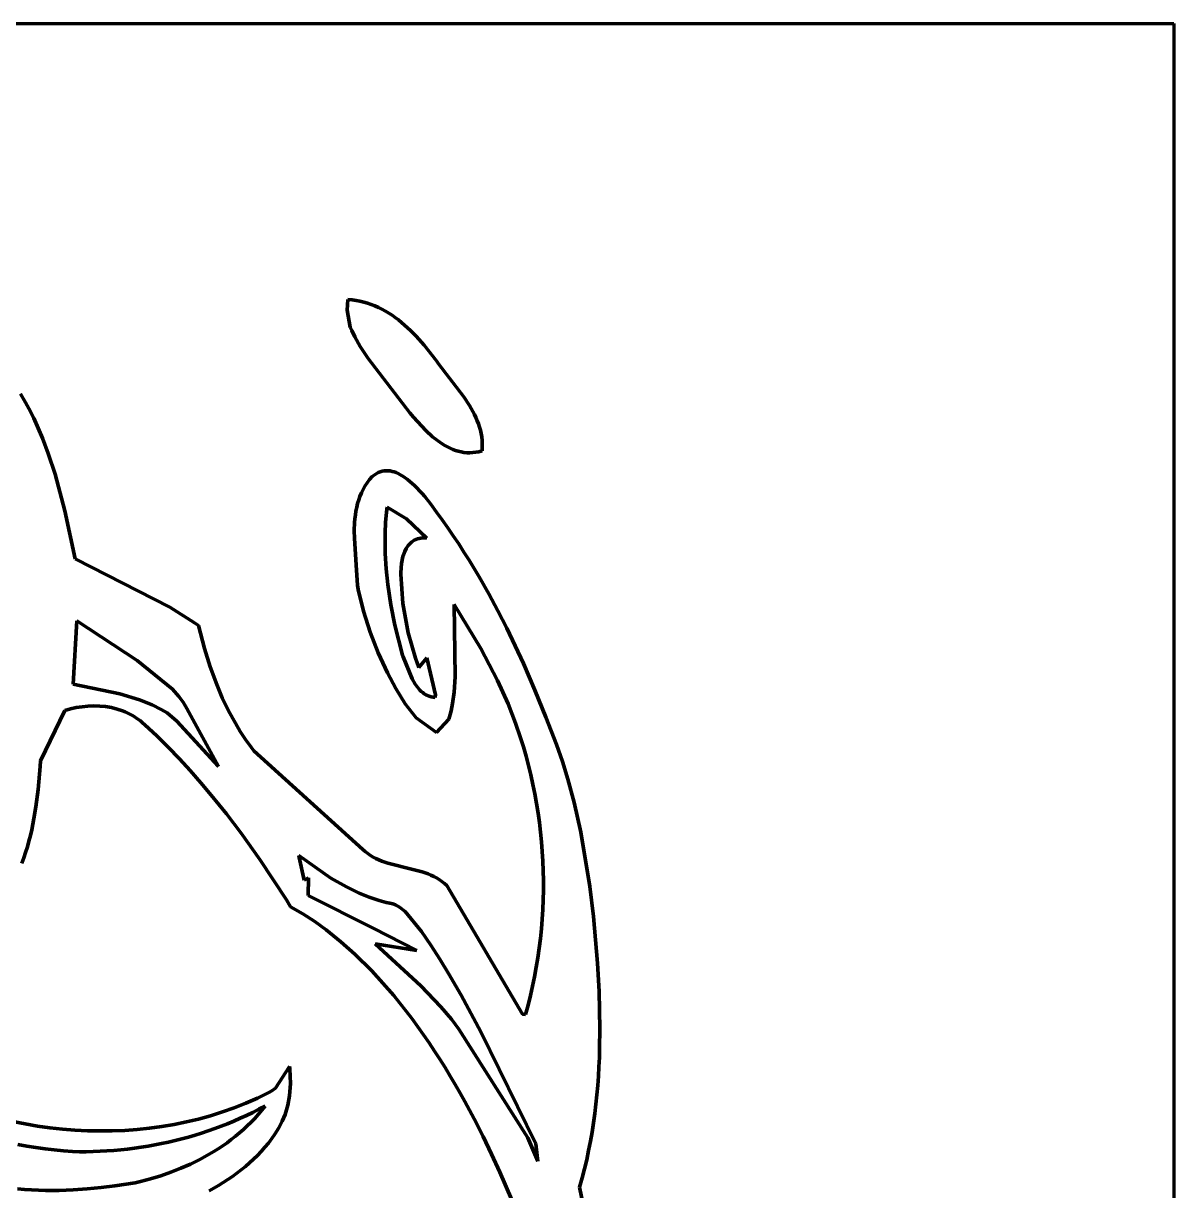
# Model space of a CAD drawing. Header units: millimetres. Extents: x 0 to 12, y 0 to 9.
# Drawn here: x 8.952 to 12.028, y 5.907 to 9.028 of the extents above; entities that cross this region are included whole.
import ezdxf

# ---------------------------------------------------------------- set-up
doc = ezdxf.new("R2010")
doc.units = ezdxf.units.MM
doc.layers.add('color#030303ff', color=7, linetype='CONTINUOUS', lineweight=100)
doc.layers.add('color#ffffffff', color=7, linetype='CONTINUOUS', lineweight=100)

msp = doc.modelspace()

# ---------------------------------------------------------------- linework, layer by layer
at = {"layer": 'color#030303ff'}
for p, q in [((9.8174, 8.2608), (9.8197, 8.2892)), ((9.8197, 8.2892), (9.8306, 8.2884)), ((9.8306, 8.2884), (9.8413, 8.2871)), ((9.8413, 8.2871), (9.8518, 8.2852)), ((9.8518, 8.2852), (9.8621, 8.2828)), ((9.8621, 8.2828), (9.8722, 8.2799)), ((9.8722, 8.2799), (9.8821, 8.2765)), ((9.8821, 8.2765), (9.8918, 8.2727)), ((9.8918, 8.2727), (9.9013, 8.2684)), ((9.8257, 8.2155), (9.8174, 8.2608)), ((9.9013, 8.2684), (9.9106, 8.2637)), ((9.9106, 8.2637), (9.9198, 8.2586)), ((9.9198, 8.2586), (9.9287, 8.2532)), ((9.9287, 8.2532), (9.9375, 8.2474)), ((9.9375, 8.2474), (9.9461, 8.2412)), ((9.9461, 8.2412), (9.9546, 8.2348)), ((9.8297, 8.2066), (9.8257, 8.2155)), ((9.9546, 8.2348), (9.971, 8.2211)), ((9.971, 8.2211), (9.9867, 8.2066)), ((9.8383, 8.1893), (9.8297, 8.2066)), ((9.8526, 8.1642), (9.8383, 8.1893)), ((9.9867, 8.2066), (10.0018, 8.1912)), ((10.0018, 8.1912), (10.0232, 8.1671)), ((9.8737, 8.1322), (9.8526, 8.1642)), ((10.0232, 8.1671), (10.0561, 8.1258)), ((9.9849, 7.9868), (9.8737, 8.1322)), ((10.0561, 8.1258), (10.0622, 8.1175)), ((10.0622, 8.1175), (10.1297, 8.0296)), ((8.9436, 8.0377), (8.9577, 8.0142)), ((10.1297, 8.0296), (10.1449, 8.0063)), ((8.9577, 8.0142), (8.9663, 7.9979)), ((8.9663, 7.9979), (8.9794, 7.9719)), ((10.1449, 8.0063), (10.1539, 7.9903)), ((10.1539, 7.9903), (10.158, 7.9822)), ((8.9794, 7.9719), (8.9916, 7.9455)), ((9.9949, 7.975), (9.9849, 7.9868)), ((10.0278, 7.9393), (9.9949, 7.975)), ((10.158, 7.9822), (10.1618, 7.974)), ((10.1618, 7.974), (10.1653, 7.9656)), ((10.1653, 7.9656), (10.1685, 7.9572)), ((8.9916, 7.9455), (9.0029, 7.9187)), ((10.046, 7.9226), (10.0278, 7.9393)), ((10.1685, 7.9572), (10.1713, 7.9486)), ((10.1713, 7.9486), (10.1737, 7.9399)), ((10.1737, 7.9399), (10.1756, 7.9311)), ((10.1756, 7.9311), (10.1772, 7.9221)), ((9.0029, 7.9187), (9.0183, 7.878)), ((10.0588, 7.9125), (10.046, 7.9226)), ((10.072, 7.9033), (10.0588, 7.9125)), ((10.0788, 7.8991), (10.072, 7.9033)), ((10.0858, 7.8953), (10.0788, 7.8991)), ((10.0928, 7.8919), (10.0858, 7.8953)), ((10.1772, 7.9221), (10.1782, 7.913)), ((10.1782, 7.913), (10.1788, 7.9038)), ((10.1788, 7.9038), (10.1788, 7.8944)), ((9.0183, 7.878), (9.0364, 7.8228)), ((10.1, 7.8888), (10.0928, 7.8919)), ((10.1073, 7.8861), (10.1, 7.8888)), ((10.1147, 7.8839), (10.1073, 7.8861)), ((10.1222, 7.8821), (10.1147, 7.8839)), ((10.1299, 7.8808), (10.1222, 7.8821)), ((10.1377, 7.88), (10.1299, 7.8808)), ((10.1456, 7.8798), (10.1377, 7.88)), ((10.1536, 7.8801), (10.1456, 7.8798)), ((10.1617, 7.8811), (10.1536, 7.8801)), ((10.1699, 7.8826), (10.1617, 7.8811)), ((10.1783, 7.8848), (10.1699, 7.8826)), ((10.1788, 7.8944), (10.1783, 7.8848)), ((9.0364, 7.8228), (9.0627, 7.7244)), ((9.8709, 7.7995), (9.8771, 7.8079)), ((9.8771, 7.8079), (9.8841, 7.8161)), ((9.8841, 7.8161), (9.8894, 7.8203)), ((9.8894, 7.8203), (9.8947, 7.8238)), ((9.8947, 7.8238), (9.9001, 7.8267)), ((9.9001, 7.8267), (9.9055, 7.8289)), ((9.9055, 7.8289), (9.9108, 7.8305)), ((9.9108, 7.8305), (9.9162, 7.8315)), ((9.9162, 7.8315), (9.9216, 7.8319)), ((9.9216, 7.8319), (9.927, 7.8318)), ((9.927, 7.8318), (9.9324, 7.8312)), ((9.9324, 7.8312), (9.9377, 7.8301)), ((9.9377, 7.8301), (9.943, 7.8286)), ((9.943, 7.8286), (9.9483, 7.8267)), ((9.9483, 7.8267), (9.9535, 7.8245)), ((9.9535, 7.8245), (9.9587, 7.8219)), ((9.9587, 7.8219), (9.9689, 7.8157)), ((9.9689, 7.8157), (9.9787, 7.8086)), ((9.9787, 7.8086), (9.9973, 7.7924)), ((9.8518, 7.7633), (9.8557, 7.7727)), ((9.8557, 7.7727), (9.8602, 7.7818)), ((9.8602, 7.7818), (9.8652, 7.7908)), ((9.8652, 7.7908), (9.8709, 7.7995)), ((9.9973, 7.7924), (10.0178, 7.7709)), ((10.0178, 7.7709), (10.025, 7.7628)), ((9.8431, 7.7341), (9.8455, 7.744)), ((9.8455, 7.744), (9.8484, 7.7538)), ((9.8484, 7.7538), (9.8518, 7.7633)), ((10.025, 7.7628), (10.0409, 7.7422)), ((10.0409, 7.7422), (10.0565, 7.7214)), ((9.0627, 7.7244), (9.0904, 7.5965)), ((9.8383, 7.7036), (9.8395, 7.7139)), ((9.8395, 7.7139), (9.8411, 7.7241)), ((9.8411, 7.7241), (9.8431, 7.7341)), ((9.9228, 7.7206), (9.9204, 7.6931)), ((9.9244, 7.7343), (9.9228, 7.7206)), ((9.9762, 7.703), (9.9244, 7.7343)), ((10.0565, 7.7214), (10.0718, 7.7004)), ((9.8365, 7.6722), (9.8374, 7.6932)), ((9.8374, 7.6932), (9.8383, 7.7036)), ((9.9204, 7.6931), (9.9191, 7.6656)), ((10.0302, 7.6516), (9.9762, 7.703)), ((10.0718, 7.7004), (10.0868, 7.6792)), ((10.0868, 7.6792), (10.1014, 7.6578)), ((9.8367, 7.651), (9.8365, 7.6722)), ((9.8423, 7.5662), (9.8367, 7.651)), ((9.9191, 7.6656), (9.9187, 7.6381)), ((9.9933, 7.6436), (9.997, 7.6459)), ((9.997, 7.6459), (10.001, 7.6478)), ((10.001, 7.6478), (10.0052, 7.6495)), ((10.0052, 7.6495), (10.0097, 7.6507)), ((10.0097, 7.6507), (10.0144, 7.6516)), ((10.0144, 7.6516), (10.0194, 7.652)), ((10.0194, 7.652), (10.0246, 7.652)), ((10.0246, 7.652), (10.0302, 7.6516)), ((10.1014, 7.6578), (10.1158, 7.6362)), ((9.9187, 7.6381), (9.9192, 7.6105)), ((9.9666, 7.6024), (9.9715, 7.6158)), ((9.9715, 7.6158), (9.9757, 7.624)), ((9.9757, 7.624), (9.9807, 7.6315)), ((9.9807, 7.6315), (9.9835, 7.6349)), ((9.9835, 7.6349), (9.9865, 7.6381)), ((9.9865, 7.6381), (9.9898, 7.641)), ((9.9898, 7.641), (9.9933, 7.6436)), ((10.1158, 7.6362), (10.1299, 7.6144)), ((10.1299, 7.6144), (10.1437, 7.5924)), ((9.0904, 7.5965), (9.3437, 7.467)), ((9.9192, 7.6105), (9.9217, 7.5692)), ((9.9608, 7.5601), (9.9625, 7.5835)), ((9.9625, 7.5835), (9.9666, 7.6024)), ((10.1437, 7.5924), (10.1572, 7.5702)), ((9.8449, 7.5257), (9.8423, 7.5662)), ((9.9217, 7.5692), (9.9261, 7.528)), ((9.9608, 7.5556), (9.9608, 7.5601)), ((9.9665, 7.4764), (9.9608, 7.5556)), ((10.1572, 7.5702), (10.1704, 7.5479)), ((9.8473, 7.5141), (9.8449, 7.5257)), ((9.9261, 7.528), (9.9344, 7.4733)), ((10.1704, 7.5479), (10.196, 7.5027)), ((9.8613, 7.4566), (9.8473, 7.5141)), ((10.196, 7.5027), (10.2206, 7.457)), ((9.3437, 7.467), (9.4092, 7.4254)), ((9.9344, 7.4733), (9.9454, 7.4191)), ((9.9807, 7.3983), (9.9665, 7.4764)), ((10.1752, 7.3563), (10.1038, 7.4738)), ((10.1038, 7.4738), (10.1064, 7.2805)), ((9.0947, 7.4309), (9.0847, 7.2615)), ((9.2562, 7.3246), (9.0947, 7.4309)), ((9.8791, 7.4001), (9.8613, 7.4566)), ((10.2206, 7.457), (10.2442, 7.4106)), ((9.4092, 7.4254), (9.4198, 7.418)), ((9.4198, 7.418), (9.4356, 7.3565)), ((9.9004, 7.3448), (9.8791, 7.4001)), ((9.9454, 7.4191), (9.9657, 7.339)), ((10.0005, 7.3305), (9.9807, 7.3983)), ((10.2442, 7.4106), (10.2669, 7.3638)), ((9.4356, 7.3565), (9.4508, 7.3078)), ((9.9254, 7.2911), (9.9004, 7.3448)), ((9.9657, 7.339), (9.9676, 7.3345)), ((9.9676, 7.3345), (9.9915, 7.2752)), ((10.2198, 7.2711), (10.1752, 7.3563)), ((10.2669, 7.3638), (10.2887, 7.3166)), ((9.3502, 7.2475), (9.2562, 7.3246)), ((9.4508, 7.3078), (9.4686, 7.2599)), ((10.0096, 7.3057), (10.0005, 7.3305)), ((10.0307, 7.3318), (10.0096, 7.3057)), ((10.0536, 7.2331), (10.0307, 7.3318)), ((10.2887, 7.3166), (10.3198, 7.2451)), ((9.9478, 7.2494), (9.9254, 7.2911)), ((9.9915, 7.2752), (9.9993, 7.2613)), ((10.1064, 7.2805), (10.1034, 7.24)), ((10.248, 7.2085), (10.2198, 7.2711)), ((9.0847, 7.2615), (9.2097, 7.2353)), ((9.3672, 7.2285), (9.3502, 7.2475)), ((9.4686, 7.2599), (9.4836, 7.2247)), ((9.9725, 7.209), (9.9478, 7.2494)), ((9.9993, 7.2613), (10.0053, 7.2528)), ((10.0053, 7.2528), (10.012, 7.2451)), ((10.012, 7.2451), (10.0156, 7.2417)), ((10.0156, 7.2417), (10.0195, 7.2385)), ((10.1034, 7.24), (10.0992, 7.2099)), ((10.3198, 7.2451), (10.3492, 7.1729)), ((9.2097, 7.2353), (9.262, 7.2194)), ((9.262, 7.2194), (9.2957, 7.2059)), ((9.3786, 7.2131), (9.3672, 7.2285)), ((9.3853, 7.2022), (9.3786, 7.2131)), ((9.4836, 7.2247), (9.5003, 7.1903)), ((10.0017, 7.1715), (9.9725, 7.209)), ((10.0195, 7.2385), (10.0235, 7.2356)), ((10.0235, 7.2356), (10.0278, 7.233)), ((10.0278, 7.233), (10.0324, 7.2307)), ((10.0324, 7.2307), (10.0372, 7.2288)), ((10.0372, 7.2288), (10.0422, 7.2273)), ((10.0422, 7.2273), (10.0476, 7.2261)), ((10.0476, 7.2261), (10.0532, 7.2254)), ((10.0532, 7.2254), (10.0536, 7.2331)), ((10.0992, 7.2099), (10.0952, 7.19)), ((9.0628, 7.1908), (8.9972, 7.0562)), ((9.0778, 7.1951), (9.0628, 7.1908)), ((9.0932, 7.1985), (9.0778, 7.1951)), ((9.1087, 7.201), (9.0932, 7.1985)), ((9.1244, 7.2026), (9.1087, 7.201)), ((9.1402, 7.2031), (9.1244, 7.2026)), ((9.1559, 7.2026), (9.1402, 7.2031)), ((9.1715, 7.2011), (9.1559, 7.2026)), ((9.1869, 7.1985), (9.1715, 7.2011)), ((9.202, 7.1947), (9.1869, 7.1985)), ((9.2168, 7.1898), (9.202, 7.1947)), ((9.224, 7.187), (9.2168, 7.1898)), ((9.2311, 7.1838), (9.224, 7.187)), ((9.2381, 7.1803), (9.2311, 7.1838)), ((9.2449, 7.1765), (9.2381, 7.1803)), ((9.2957, 7.2059), (9.3203, 7.1939)), ((9.3203, 7.1939), (9.3362, 7.1848)), ((9.3362, 7.1848), (9.3622, 7.1624)), ((9.3884, 7.1965), (9.3853, 7.2022)), ((9.4736, 7.0408), (9.3884, 7.1965)), ((9.5003, 7.1903), (9.5186, 7.1568)), ((10.0929, 7.18), (10.0896, 7.1673)), ((10.0952, 7.19), (10.0929, 7.18)), ((10.2678, 7.1572), (10.248, 7.2085)), ((9.2516, 7.1723), (9.2449, 7.1765)), ((9.2581, 7.1679), (9.2516, 7.1723)), ((9.2644, 7.1632), (9.2581, 7.1679)), ((9.2706, 7.1581), (9.2644, 7.1632)), ((9.2766, 7.1527), (9.2706, 7.1581)), ((9.3081, 7.1232), (9.2766, 7.1527)), ((9.3622, 7.1624), (9.4736, 7.0408)), ((9.5186, 7.1568), (9.5317, 7.135)), ((10.056, 7.1321), (10.0017, 7.1715)), ((10.0896, 7.1673), (10.056, 7.1321)), ((10.281, 7.1181), (10.2678, 7.1572)), ((10.3492, 7.1729), (10.377, 7.1002)), ((9.3388, 7.093), (9.3081, 7.1232)), ((9.5317, 7.135), (9.5456, 7.1137)), ((10.2887, 7.0934), (10.281, 7.1181)), ((9.3688, 7.0619), (9.3388, 7.093)), ((9.5456, 7.1137), (9.5604, 7.0929)), ((9.5604, 7.0929), (9.5681, 7.0828)), ((10.2959, 7.0685), (10.2887, 7.0934)), ((10.377, 7.1002), (10.3933, 7.0541)), ((8.9972, 7.0562), (8.9962, 7.041)), ((9.398, 7.0302), (9.3688, 7.0619)), ((9.5681, 7.0828), (9.8591, 6.8195)), ((10.3025, 7.0435), (10.2959, 7.0685)), ((10.3933, 7.0541), (10.4079, 7.0075)), ((8.9962, 7.041), (8.9909, 6.9797)), ((9.4264, 6.9978), (9.398, 7.0302)), ((10.3087, 7.0184), (10.3025, 7.0435)), ((9.4542, 6.9648), (9.4264, 6.9978)), ((10.3143, 6.9931), (10.3087, 7.0184)), ((10.3195, 6.9678), (10.3143, 6.9931)), ((10.4079, 7.0075), (10.4247, 6.9447)), ((8.9909, 6.9797), (8.985, 6.9332)), ((9.4946, 6.9142), (9.4542, 6.9648)), ((10.3241, 6.9423), (10.3195, 6.9678)), ((8.985, 6.9332), (8.9799, 6.9023)), ((10.3282, 6.9167), (10.3241, 6.9423)), ((10.4247, 6.9447), (10.4423, 6.8653)), ((8.9799, 6.9023), (8.9738, 6.8716)), ((9.5336, 6.8625), (9.4946, 6.9142)), ((10.3318, 6.8911), (10.3282, 6.9167)), ((8.9738, 6.8716), (8.9703, 6.8564)), ((10.3348, 6.8654), (10.3318, 6.8911)), ((10.3374, 6.8397), (10.3348, 6.8654)), ((8.9664, 6.8413), (8.9622, 6.8264)), ((8.9703, 6.8564), (8.9664, 6.8413)), ((9.5837, 6.7922), (9.5336, 6.8625)), ((10.3394, 6.8139), (10.3374, 6.8397)), ((10.4423, 6.8653), (10.4661, 6.7207)), ((8.9576, 6.8115), (8.9527, 6.7969)), ((8.9622, 6.8264), (8.9576, 6.8115)), ((9.6879, 6.8036), (9.6892, 6.798)), ((9.7738, 6.7429), (9.6879, 6.8036)), ((9.8591, 6.8195), (9.8656, 6.8135)), ((9.8656, 6.8135), (9.8724, 6.8082)), ((9.8724, 6.8082), (9.8795, 6.8033)), ((9.8795, 6.8033), (9.8868, 6.7989)), ((10.3409, 6.788), (10.3394, 6.8139)), ((8.9527, 6.7969), (8.9473, 6.7824)), ((9.6549, 6.6845), (9.5837, 6.7922)), ((9.6892, 6.798), (9.7026, 6.737)), ((9.8868, 6.7989), (9.8943, 6.795)), ((9.8943, 6.795), (9.902, 6.7914)), ((9.902, 6.7914), (9.9098, 6.7882)), ((9.9098, 6.7882), (9.9259, 6.7826)), ((9.9259, 6.7826), (9.993, 6.7661)), ((10.3419, 6.7622), (10.3409, 6.788)), ((9.7026, 6.737), (9.714, 6.7433)), ((9.714, 6.7433), (9.7132, 6.6966)), ((9.8153, 6.719), (9.7738, 6.7429)), ((9.993, 6.7661), (10.0178, 6.7594)), ((10.0178, 6.7594), (10.0338, 6.7539)), ((10.0338, 6.7539), (10.0416, 6.7506)), ((10.0416, 6.7506), (10.0492, 6.7471)), ((10.0492, 6.7471), (10.0566, 6.7432)), ((10.0566, 6.7432), (10.0639, 6.7388)), ((10.3424, 6.7363), (10.3419, 6.7622)), ((9.8497, 6.7023), (9.8153, 6.719)), ((10.0639, 6.7388), (10.0708, 6.734)), ((10.0708, 6.734), (10.0776, 6.7286)), ((10.0776, 6.7286), (10.084, 6.7227)), ((10.084, 6.7227), (10.2866, 6.3791)), ((10.3418, 6.6845), (10.3424, 6.7104)), ((10.3424, 6.7104), (10.3424, 6.7363)), ((10.4661, 6.7207), (10.4764, 6.64)), ((9.6664, 6.6663), (9.6549, 6.6845)), ((9.7132, 6.6966), (9.8868, 6.6088)), ((9.8762, 6.6917), (9.8497, 6.7023)), ((9.9034, 6.6827), (9.8762, 6.6917)), ((9.922, 6.6778), (9.9034, 6.6827)), ((10.3407, 6.6587), (10.3418, 6.6845)), ((9.699, 6.6471), (9.6664, 6.6663)), ((9.7307, 6.6263), (9.699, 6.6471)), ((9.9314, 6.6757), (9.922, 6.6778)), ((9.9393, 6.6738), (9.9314, 6.6757)), ((9.9468, 6.671), (9.9393, 6.6738)), ((9.9573, 6.6654), (9.9468, 6.671)), ((9.9728, 6.6531), (9.9573, 6.6654)), ((10.0164, 6.6001), (9.9728, 6.6531)), ((10.3391, 6.6329), (10.3407, 6.6587)), ((9.7613, 6.6041), (9.7307, 6.6263)), ((10.337, 6.6071), (10.3391, 6.6329)), ((10.4764, 6.64), (10.4868, 6.515)), ((9.8007, 6.5725), (9.7613, 6.6041)), ((9.8868, 6.6088), (10.0039, 6.549)), ((10.0414, 6.5632), (10.0164, 6.6001)), ((10.3344, 6.5813), (10.337, 6.6071)), ((9.8384, 6.539), (9.8007, 6.5725)), ((10.0039, 6.549), (9.8923, 6.5666)), ((9.8923, 6.5666), (10.0144, 6.4544)), ((10.0655, 6.5257), (10.0414, 6.5632)), ((10.3275, 6.53), (10.3312, 6.5556)), ((10.3312, 6.5556), (10.3344, 6.5813)), ((9.8833, 6.4945), (9.8384, 6.539)), ((10.0887, 6.4877), (10.0655, 6.5257)), ((10.3233, 6.5045), (10.3275, 6.53)), ((9.9422, 6.4285), (9.8833, 6.4945)), ((10.3186, 6.4791), (10.3233, 6.5045)), ((10.4868, 6.515), (10.491, 6.4396)), ((10.1221, 6.43), (10.0887, 6.4877)), ((10.3133, 6.4537), (10.3186, 6.4791)), ((9.9588, 6.4081), (9.9422, 6.4285)), ((10.0144, 6.4544), (10.0682, 6.399)), ((10.1748, 6.3319), (10.1221, 6.43)), ((10.3013, 6.4034), (10.3076, 6.4285)), ((10.3076, 6.4285), (10.3133, 6.4537)), ((10.491, 6.4396), (10.4927, 6.3893)), ((9.9751, 6.3874), (9.9588, 6.4081)), ((10.0682, 6.399), (10.0965, 6.3652)), ((10.2944, 6.3785), (10.3013, 6.4034)), ((9.991, 6.3664), (9.9751, 6.3874)), ((10.0065, 6.3452), (9.991, 6.3664)), ((10.2866, 6.3791), (10.2944, 6.3785)), ((10.4927, 6.3893), (10.4933, 6.3389)), ((10.0217, 6.3238), (10.0065, 6.3452)), ((10.0965, 6.3652), (10.1162, 6.3385)), ((10.1162, 6.3385), (10.3004, 6.0482)), ((10.4933, 6.3389), (10.4927, 6.2886)), ((10.0366, 6.3022), (10.0217, 6.3238)), ((10.3221, 6.0321), (10.1748, 6.3319)), ((10.0512, 6.2803), (10.0366, 6.3022)), ((10.0655, 6.2583), (10.0512, 6.2803)), ((10.4927, 6.2886), (10.492, 6.2635)), ((10.0794, 6.236), (10.0655, 6.2583)), ((10.492, 6.2635), (10.4909, 6.2384)), ((9.6261, 6.1816), (9.6634, 6.2391)), ((9.6634, 6.2391), (9.6641, 6.2326)), ((9.6641, 6.2326), (9.6657, 6.1935)), ((10.093, 6.2136), (10.0794, 6.236)), ((10.1064, 6.1909), (10.093, 6.2136)), ((10.4895, 6.2133), (10.4876, 6.1882)), ((10.4909, 6.2384), (10.4895, 6.2133)), ((9.6162, 6.1741), (9.6261, 6.1816)), ((9.6657, 6.1935), (9.6633, 6.161)), ((10.1195, 6.1681), (10.1064, 6.1909)), ((10.4876, 6.1882), (10.4854, 6.1632)), ((9.5465, 6.1412), (9.5773, 6.1548)), ((9.5773, 6.1548), (9.6076, 6.1697)), ((9.6076, 6.1697), (9.6162, 6.1741)), ((9.6633, 6.161), (9.6586, 6.1354)), ((10.1322, 6.1452), (10.1195, 6.1681)), ((10.4854, 6.1632), (10.4828, 6.1383)), ((9.4521, 6.1075), (9.484, 6.1176)), ((9.484, 6.1176), (9.5154, 6.1288)), ((9.5154, 6.1288), (9.5465, 6.1412)), ((9.5816, 6.1246), (9.5651, 6.1163)), ((9.5799, 6.1111), (9.589, 6.122)), ((9.5979, 6.1332), (9.5816, 6.1246)), ((9.589, 6.122), (9.5979, 6.1332)), ((9.6586, 6.1354), (9.6513, 6.1106)), ((10.157, 6.0988), (10.1322, 6.1452)), ((10.4828, 6.1383), (10.4798, 6.1134)), ((8.9233, 6.0918), (8.9562, 6.0855)), ((8.9562, 6.0855), (8.9893, 6.08)), ((9.3551, 6.0842), (9.3877, 6.0908)), ((9.3877, 6.0908), (9.42, 6.0986)), ((9.42, 6.0986), (9.4521, 6.1075)), ((9.4978, 6.0862), (9.4806, 6.0794)), ((9.5148, 6.0932), (9.4978, 6.0862)), ((9.5317, 6.1006), (9.5148, 6.0932)), ((9.5485, 6.1083), (9.5317, 6.1006)), ((9.5651, 6.1163), (9.5485, 6.1083)), ((9.5505, 6.0803), (9.5606, 6.0902)), ((9.5606, 6.0902), (9.5704, 6.1005)), ((9.5704, 6.1005), (9.5799, 6.1111)), ((9.644, 6.0925), (9.6351, 6.0751)), ((9.6513, 6.1106), (9.644, 6.0925)), ((10.1808, 6.0518), (10.157, 6.0988)), ((10.4764, 6.0886), (10.4725, 6.0638)), ((10.4798, 6.1134), (10.4764, 6.0886)), ((8.9893, 6.08), (9.0225, 6.0755)), ((9.0225, 6.0755), (9.0559, 6.0719)), ((9.0559, 6.0719), (9.0892, 6.0692)), ((9.0892, 6.0692), (9.1227, 6.0675)), ((9.1227, 6.0675), (9.1561, 6.0668)), ((9.1561, 6.0668), (9.1895, 6.0671)), ((9.1895, 6.0671), (9.2228, 6.0684)), ((9.2228, 6.0684), (9.2561, 6.0708)), ((9.2561, 6.0708), (9.2892, 6.0742)), ((9.2892, 6.0742), (9.3222, 6.0786)), ((9.3222, 6.0786), (9.3551, 6.0842)), ((9.4108, 6.0556), (9.3931, 6.0505)), ((9.4284, 6.0611), (9.4108, 6.0556)), ((9.4459, 6.0669), (9.4284, 6.0611)), ((9.4633, 6.073), (9.4459, 6.0669)), ((9.4806, 6.0794), (9.4633, 6.073)), ((9.5187, 6.0524), (9.5295, 6.0614)), ((9.5295, 6.0614), (9.5402, 6.0707)), ((9.5402, 6.0707), (9.5505, 6.0803)), ((9.6245, 6.0584), (9.6159, 6.0462)), ((9.6351, 6.0751), (9.6245, 6.0584)), ((10.4725, 6.0638), (10.4681, 6.0391)), ((8.9607, 6.0265), (8.9364, 6.0309)), ((8.985, 6.0225), (8.9607, 6.0265)), ((9.2669, 6.0233), (9.2486, 6.0207)), ((9.2851, 6.0262), (9.2669, 6.0233)), ((9.3033, 6.0295), (9.2851, 6.0262)), ((9.3214, 6.0331), (9.3033, 6.0295)), ((9.3394, 6.0369), (9.3214, 6.0331)), ((9.3574, 6.0411), (9.3394, 6.0369)), ((9.3753, 6.0457), (9.3574, 6.0411)), ((9.3931, 6.0505), (9.3753, 6.0457)), ((9.4728, 6.0193), (9.4846, 6.0272)), ((9.4846, 6.0272), (9.4962, 6.0353)), ((9.4962, 6.0353), (9.5076, 6.0437)), ((9.5076, 6.0437), (9.5187, 6.0524)), ((9.5975, 6.0232), (9.5878, 6.0122)), ((9.6069, 6.0345), (9.5975, 6.0232)), ((9.6159, 6.0462), (9.6069, 6.0345)), ((10.2035, 6.0044), (10.1808, 6.0518)), ((10.3004, 6.0482), (10.3276, 5.9863)), ((10.3276, 5.9863), (10.3221, 6.0321)), ((10.4681, 6.0391), (10.4633, 6.0145)), ((9.0095, 6.0191), (8.985, 6.0225)), ((9.034, 6.0161), (9.0095, 6.0191)), ((9.0585, 6.0137), (9.034, 6.0161)), ((9.0831, 6.0117), (9.0585, 6.0137)), ((9.1015, 6.0114), (9.0831, 6.0117)), ((9.1199, 6.0114), (9.1015, 6.0114)), ((9.1384, 6.0118), (9.1199, 6.0114)), ((9.1568, 6.0125), (9.1384, 6.0118)), ((9.1752, 6.0135), (9.1568, 6.0125)), ((9.1936, 6.0148), (9.1752, 6.0135)), ((9.2119, 6.0165), (9.1936, 6.0148)), ((9.2303, 6.0184), (9.2119, 6.0165)), ((9.2486, 6.0207), (9.2303, 6.0184)), ((9.4238, 5.9909), (9.4363, 5.9976)), ((9.4363, 5.9976), (9.4487, 6.0046)), ((9.4487, 6.0046), (9.4609, 6.0118)), ((9.4609, 6.0118), (9.4728, 6.0193)), ((9.5777, 6.0016), (9.5673, 5.9913)), ((9.5878, 6.0122), (9.5777, 6.0016)), ((10.2254, 5.9565), (10.2035, 6.0044)), ((10.4633, 6.0145), (10.458, 5.99)), ((9.3459, 5.9566), (9.3723, 5.967)), ((9.3723, 5.967), (9.3983, 5.9784)), ((9.3983, 5.9784), (9.4238, 5.9909)), ((9.5342, 5.9626), (9.5226, 5.9537)), ((9.5455, 5.9718), (9.5342, 5.9626)), ((9.5565, 5.9814), (9.5455, 5.9718)), ((9.5673, 5.9913), (9.5565, 5.9814)), ((10.4521, 5.9655), (10.4457, 5.9412)), ((10.458, 5.99), (10.4521, 5.9655)), ((9.251, 5.928), (9.2647, 5.9314)), ((9.2647, 5.9314), (9.292, 5.9388)), ((9.292, 5.9388), (9.319, 5.9472)), ((9.319, 5.9472), (9.3459, 5.9566)), ((9.4986, 5.9368), (9.4863, 5.9289)), ((9.5107, 5.9451), (9.4986, 5.9368)), ((9.5226, 5.9537), (9.5107, 5.9451)), ((10.2567, 5.884), (10.2254, 5.9565)), ((10.4457, 5.9412), (10.4388, 5.9169)), ((8.9361, 5.9119), (8.9546, 5.9103)), ((8.9546, 5.9103), (8.9732, 5.909)), ((8.9732, 5.909), (8.9918, 5.9082)), ((8.9918, 5.9082), (9.0104, 5.9077)), ((9.0104, 5.9077), (9.0291, 5.9076)), ((9.0291, 5.9076), (9.0477, 5.9079)), ((9.0477, 5.9079), (9.085, 5.9092)), ((9.085, 5.9092), (9.1223, 5.9118)), ((9.1223, 5.9118), (9.1594, 5.9153)), ((9.1594, 5.9153), (9.1963, 5.9198)), ((9.1963, 5.9198), (9.251, 5.928)), ((9.461, 5.9138), (9.4481, 5.9067)), ((9.4738, 5.9212), (9.461, 5.9138)), ((9.4863, 5.9289), (9.4738, 5.9212)), ((10.4388, 5.9169), (10.5129, 5.5632))]:
    msp.add_line(p, q, dxfattribs=at)
at = {"layer": 'color#ffffffff'}
for p, q in [((0, 9.0278), (12.0278, 9.0278)), ((12.0278, 9.0278), (12.0278, 0)), ((9.8197, 8.2892), (9.8174, 8.2608)), ((9.8306, 8.2884), (9.8197, 8.2892)), ((9.8413, 8.2871), (9.8306, 8.2884)), ((9.8518, 8.2852), (9.8413, 8.2871)), ((9.8621, 8.2828), (9.8518, 8.2852)), ((9.8722, 8.2799), (9.8621, 8.2828)), ((9.8821, 8.2765), (9.8722, 8.2799)), ((9.8918, 8.2727), (9.8821, 8.2765)), ((9.9013, 8.2684), (9.8918, 8.2727)), ((9.8174, 8.2608), (9.8257, 8.2155)), ((9.9106, 8.2637), (9.9013, 8.2684)), ((9.9198, 8.2586), (9.9106, 8.2637)), ((9.9287, 8.2532), (9.9198, 8.2586)), ((9.9375, 8.2474), (9.9287, 8.2532)), ((9.9461, 8.2412), (9.9375, 8.2474)), ((9.9546, 8.2348), (9.9461, 8.2412)), ((9.8257, 8.2155), (9.8297, 8.2066)), ((9.971, 8.2211), (9.9546, 8.2348)), ((9.9867, 8.2066), (9.971, 8.2211)), ((9.8297, 8.2066), (9.8383, 8.1893)), ((9.8383, 8.1893), (9.8526, 8.1642)), ((10.0018, 8.1912), (9.9867, 8.2066)), ((10.0232, 8.1671), (10.0018, 8.1912)), ((9.8526, 8.1642), (9.8737, 8.1322)), ((10.0561, 8.1258), (10.0232, 8.1671)), ((9.8737, 8.1322), (9.9849, 7.9868)), ((10.0622, 8.1175), (10.0561, 8.1258)), ((10.1297, 8.0296), (10.0622, 8.1175)), ((8.9577, 8.0142), (8.9436, 8.0377)), ((10.1449, 8.0063), (10.1297, 8.0296)), ((8.9663, 7.9979), (8.9577, 8.0142)), ((8.9794, 7.9719), (8.9663, 7.9979)), ((10.1539, 7.9903), (10.1449, 8.0063)), ((10.158, 7.9822), (10.1539, 7.9903)), ((8.9916, 7.9455), (8.9794, 7.9719)), ((9.9849, 7.9868), (9.9949, 7.975)), ((9.9949, 7.975), (10.0278, 7.9393)), ((10.1618, 7.974), (10.158, 7.9822)), ((10.1653, 7.9656), (10.1618, 7.974)), ((10.1685, 7.9572), (10.1653, 7.9656)), ((9.0029, 7.9187), (8.9916, 7.9455)), ((10.0278, 7.9393), (10.046, 7.9226)), ((10.1713, 7.9486), (10.1685, 7.9572)), ((10.1737, 7.9399), (10.1713, 7.9486)), ((10.1756, 7.9311), (10.1737, 7.9399)), ((10.1772, 7.9221), (10.1756, 7.9311)), ((9.0183, 7.878), (9.0029, 7.9187)), ((10.046, 7.9226), (10.0588, 7.9125)), ((10.0588, 7.9125), (10.072, 7.9033)), ((10.072, 7.9033), (10.0788, 7.8991)), ((10.0788, 7.8991), (10.0858, 7.8953)), ((10.0858, 7.8953), (10.0928, 7.8919)), ((10.1782, 7.913), (10.1772, 7.9221)), ((10.1788, 7.9038), (10.1782, 7.913)), ((10.1788, 7.8944), (10.1788, 7.9038)), ((9.0364, 7.8228), (9.0183, 7.878)), ((10.0928, 7.8919), (10.1, 7.8888)), ((10.1, 7.8888), (10.1073, 7.8861)), ((10.1073, 7.8861), (10.1147, 7.8839)), ((10.1147, 7.8839), (10.1222, 7.8821)), ((10.1222, 7.8821), (10.1299, 7.8808)), ((10.1299, 7.8808), (10.1377, 7.88)), ((10.1377, 7.88), (10.1456, 7.8798)), ((10.1456, 7.8798), (10.1536, 7.8801)), ((10.1536, 7.8801), (10.1617, 7.8811)), ((10.1617, 7.8811), (10.1699, 7.8826)), ((10.1699, 7.8826), (10.1783, 7.8848)), ((10.1783, 7.8848), (10.1788, 7.8944)), ((9.0627, 7.7244), (9.0364, 7.8228)), ((9.8771, 7.8079), (9.8709, 7.7995)), ((9.8841, 7.8161), (9.8771, 7.8079)), ((9.8894, 7.8203), (9.8841, 7.8161)), ((9.8947, 7.8238), (9.8894, 7.8203)), ((9.9001, 7.8267), (9.8947, 7.8238)), ((9.9055, 7.8289), (9.9001, 7.8267)), ((9.9108, 7.8305), (9.9055, 7.8289)), ((9.9162, 7.8315), (9.9108, 7.8305)), ((9.9216, 7.8319), (9.9162, 7.8315)), ((9.927, 7.8318), (9.9216, 7.8319)), ((9.9324, 7.8312), (9.927, 7.8318)), ((9.9377, 7.8301), (9.9324, 7.8312)), ((9.943, 7.8286), (9.9377, 7.8301)), ((9.9483, 7.8267), (9.943, 7.8286)), ((9.9535, 7.8245), (9.9483, 7.8267)), ((9.9587, 7.8219), (9.9535, 7.8245)), ((9.9689, 7.8157), (9.9587, 7.8219)), ((9.9787, 7.8086), (9.9689, 7.8157)), ((9.9973, 7.7924), (9.9787, 7.8086)), ((9.8557, 7.7727), (9.8518, 7.7633)), ((9.8602, 7.7818), (9.8557, 7.7727)), ((9.8652, 7.7908), (9.8602, 7.7818)), ((9.8709, 7.7995), (9.8652, 7.7908)), ((10.0178, 7.7709), (9.9973, 7.7924)), ((10.025, 7.7628), (10.0178, 7.7709)), ((9.8455, 7.744), (9.8431, 7.7341)), ((9.8484, 7.7538), (9.8455, 7.744)), ((9.8518, 7.7633), (9.8484, 7.7538)), ((10.0409, 7.7422), (10.025, 7.7628)), ((10.0565, 7.7214), (10.0409, 7.7422)), ((9.0904, 7.5965), (9.0627, 7.7244)), ((9.8395, 7.7139), (9.8383, 7.7036)), ((9.8411, 7.7241), (9.8395, 7.7139)), ((9.8431, 7.7341), (9.8411, 7.7241)), ((9.9204, 7.6931), (9.9228, 7.7206)), ((9.9228, 7.7206), (9.9244, 7.7343)), ((9.9244, 7.7343), (9.9762, 7.703)), ((10.0718, 7.7004), (10.0565, 7.7214)), ((9.8374, 7.6932), (9.8365, 7.6722)), ((9.8383, 7.7036), (9.8374, 7.6932)), ((9.9191, 7.6656), (9.9204, 7.6931)), ((9.9762, 7.703), (10.0302, 7.6516)), ((10.0868, 7.6792), (10.0718, 7.7004)), ((10.1014, 7.6578), (10.0868, 7.6792)), ((9.8365, 7.6722), (9.8367, 7.651)), ((9.8367, 7.651), (9.8423, 7.5662)), ((9.9187, 7.6381), (9.9191, 7.6656)), ((9.997, 7.6459), (9.9933, 7.6436)), ((10.001, 7.6478), (9.997, 7.6459)), ((10.0052, 7.6495), (10.001, 7.6478)), ((10.0097, 7.6507), (10.0052, 7.6495)), ((10.0144, 7.6516), (10.0097, 7.6507)), ((10.0194, 7.652), (10.0144, 7.6516)), ((10.0246, 7.652), (10.0194, 7.652)), ((10.0302, 7.6516), (10.0246, 7.652)), ((10.1158, 7.6362), (10.1014, 7.6578)), ((9.9192, 7.6105), (9.9187, 7.6381)), ((9.9715, 7.6158), (9.9666, 7.6024)), ((9.9757, 7.624), (9.9715, 7.6158)), ((9.9807, 7.6315), (9.9757, 7.624)), ((9.9835, 7.6349), (9.9807, 7.6315)), ((9.9865, 7.6381), (9.9835, 7.6349)), ((9.9898, 7.641), (9.9865, 7.6381)), ((9.9933, 7.6436), (9.9898, 7.641)), ((10.1299, 7.6144), (10.1158, 7.6362)), ((10.1437, 7.5924), (10.1299, 7.6144)), ((9.3437, 7.467), (9.0904, 7.5965)), ((9.9217, 7.5692), (9.9192, 7.6105)), ((9.9625, 7.5835), (9.9608, 7.5601)), ((9.9666, 7.6024), (9.9625, 7.5835)), ((10.1572, 7.5702), (10.1437, 7.5924)), ((9.8423, 7.5662), (9.8449, 7.5257)), ((9.9261, 7.528), (9.9217, 7.5692)), ((9.9608, 7.5601), (9.9608, 7.5556)), ((9.9608, 7.5556), (9.9665, 7.4764)), ((10.1704, 7.5479), (10.1572, 7.5702)), ((9.8449, 7.5257), (9.8473, 7.5141)), ((9.9344, 7.4733), (9.9261, 7.528)), ((10.196, 7.5027), (10.1704, 7.5479)), ((9.8473, 7.5141), (9.8613, 7.4566)), ((10.2206, 7.457), (10.196, 7.5027)), ((9.4092, 7.4254), (9.3437, 7.467)), ((9.9454, 7.4191), (9.9344, 7.4733)), ((9.9665, 7.4764), (9.9807, 7.3983)), ((10.1064, 7.2805), (10.1038, 7.4738)), ((10.1038, 7.4738), (10.1752, 7.3563)), ((9.0847, 7.2615), (9.0947, 7.4309)), ((9.0947, 7.4309), (9.2562, 7.3246)), ((9.8613, 7.4566), (9.8791, 7.4001)), ((10.2442, 7.4106), (10.2206, 7.457)), ((9.4198, 7.418), (9.4092, 7.4254)), ((9.4356, 7.3565), (9.4198, 7.418)), ((9.8791, 7.4001), (9.9004, 7.3448)), ((9.9657, 7.339), (9.9454, 7.4191)), ((9.9807, 7.3983), (10.0005, 7.3305)), ((10.2669, 7.3638), (10.2442, 7.4106)), ((9.4508, 7.3078), (9.4356, 7.3565)), ((9.9004, 7.3448), (9.9254, 7.2911)), ((9.9676, 7.3345), (9.9657, 7.339)), ((9.9915, 7.2752), (9.9676, 7.3345)), ((10.1752, 7.3563), (10.2198, 7.2711)), ((10.2887, 7.3166), (10.2669, 7.3638)), ((9.2562, 7.3246), (9.3502, 7.2475)), ((9.4686, 7.2599), (9.4508, 7.3078)), ((10.0005, 7.3305), (10.0096, 7.3057)), ((10.0096, 7.3057), (10.0307, 7.3318)), ((10.0307, 7.3318), (10.0536, 7.2331)), ((10.3198, 7.2451), (10.2887, 7.3166)), ((9.9254, 7.2911), (9.9478, 7.2494)), ((9.9993, 7.2613), (9.9915, 7.2752)), ((10.1034, 7.24), (10.1064, 7.2805)), ((10.2198, 7.2711), (10.248, 7.2085)), ((9.2097, 7.2353), (9.0847, 7.2615)), ((9.3502, 7.2475), (9.3672, 7.2285)), ((9.4836, 7.2247), (9.4686, 7.2599)), ((9.9478, 7.2494), (9.9725, 7.209)), ((10.0053, 7.2528), (9.9993, 7.2613)), ((10.012, 7.2451), (10.0053, 7.2528)), ((10.0156, 7.2417), (10.012, 7.2451)), ((10.0195, 7.2385), (10.0156, 7.2417)), ((10.0992, 7.2099), (10.1034, 7.24)), ((10.3492, 7.1729), (10.3198, 7.2451)), ((9.262, 7.2194), (9.2097, 7.2353)), ((9.2957, 7.2059), (9.262, 7.2194)), ((9.3672, 7.2285), (9.3786, 7.2131)), ((9.3786, 7.2131), (9.3853, 7.2022)), ((9.5003, 7.1903), (9.4836, 7.2247)), ((9.9725, 7.209), (10.0017, 7.1715)), ((10.0235, 7.2356), (10.0195, 7.2385)), ((10.0278, 7.233), (10.0235, 7.2356)), ((10.0324, 7.2307), (10.0278, 7.233)), ((10.0372, 7.2288), (10.0324, 7.2307)), ((10.0422, 7.2273), (10.0372, 7.2288)), ((10.0476, 7.2261), (10.0422, 7.2273)), ((10.0532, 7.2254), (10.0476, 7.2261)), ((10.0536, 7.2331), (10.0532, 7.2254)), ((10.0952, 7.19), (10.0992, 7.2099)), ((8.9972, 7.0562), (9.0628, 7.1908)), ((9.0628, 7.1908), (9.0778, 7.1951)), ((9.0778, 7.1951), (9.0932, 7.1985)), ((9.0932, 7.1985), (9.1087, 7.201)), ((9.1087, 7.201), (9.1244, 7.2026)), ((9.1244, 7.2026), (9.1402, 7.2031)), ((9.1402, 7.2031), (9.1559, 7.2026)), ((9.1559, 7.2026), (9.1715, 7.2011)), ((9.1715, 7.2011), (9.1869, 7.1985)), ((9.1869, 7.1985), (9.202, 7.1947)), ((9.202, 7.1947), (9.2168, 7.1898)), ((9.2168, 7.1898), (9.224, 7.187)), ((9.224, 7.187), (9.2311, 7.1838)), ((9.2311, 7.1838), (9.2381, 7.1803)), ((9.2381, 7.1803), (9.2449, 7.1765)), ((9.3203, 7.1939), (9.2957, 7.2059)), ((9.3362, 7.1848), (9.3203, 7.1939)), ((9.3622, 7.1624), (9.3362, 7.1848)), ((9.3853, 7.2022), (9.3884, 7.1965)), ((9.3884, 7.1965), (9.4736, 7.0408)), ((9.5186, 7.1568), (9.5003, 7.1903)), ((10.0896, 7.1673), (10.0929, 7.18)), ((10.0929, 7.18), (10.0952, 7.19)), ((10.248, 7.2085), (10.2678, 7.1572)), ((9.2449, 7.1765), (9.2516, 7.1723)), ((9.2516, 7.1723), (9.2581, 7.1679)), ((9.2581, 7.1679), (9.2644, 7.1632)), ((9.2644, 7.1632), (9.2706, 7.1581)), ((9.2706, 7.1581), (9.2766, 7.1527)), ((9.2766, 7.1527), (9.3081, 7.1232)), ((9.4736, 7.0408), (9.3622, 7.1624)), ((9.5317, 7.135), (9.5186, 7.1568)), ((10.0017, 7.1715), (10.056, 7.1321)), ((10.056, 7.1321), (10.0896, 7.1673)), ((10.2678, 7.1572), (10.281, 7.1181)), ((10.377, 7.1002), (10.3492, 7.1729)), ((9.3081, 7.1232), (9.3388, 7.093)), ((9.5456, 7.1137), (9.5317, 7.135)), ((10.281, 7.1181), (10.2887, 7.0934)), ((9.3388, 7.093), (9.3688, 7.0619)), ((9.5604, 7.0929), (9.5456, 7.1137)), ((9.5681, 7.0828), (9.5604, 7.0929)), ((10.2887, 7.0934), (10.2959, 7.0685)), ((10.3933, 7.0541), (10.377, 7.1002)), ((8.9962, 7.041), (8.9972, 7.0562)), ((9.3688, 7.0619), (9.398, 7.0302)), ((9.8591, 6.8195), (9.5681, 7.0828)), ((10.2959, 7.0685), (10.3025, 7.0435)), ((10.4079, 7.0075), (10.3933, 7.0541)), ((8.9909, 6.9797), (8.9962, 7.041)), ((9.398, 7.0302), (9.4264, 6.9978)), ((10.3025, 7.0435), (10.3087, 7.0184)), ((9.4264, 6.9978), (9.4542, 6.9648)), ((10.3087, 7.0184), (10.3143, 6.9931)), ((10.3143, 6.9931), (10.3195, 6.9678)), ((10.4247, 6.9447), (10.4079, 7.0075)), ((8.985, 6.9332), (8.9909, 6.9797)), ((9.4542, 6.9648), (9.4946, 6.9142)), ((10.3195, 6.9678), (10.3241, 6.9423)), ((8.9799, 6.9023), (8.985, 6.9332)), ((10.3241, 6.9423), (10.3282, 6.9167)), ((10.4423, 6.8653), (10.4247, 6.9447)), ((8.9738, 6.8716), (8.9799, 6.9023)), ((9.4946, 6.9142), (9.5336, 6.8625)), ((10.3282, 6.9167), (10.3318, 6.8911)), ((8.9703, 6.8564), (8.9738, 6.8716)), ((10.3318, 6.8911), (10.3348, 6.8654)), ((10.3348, 6.8654), (10.3374, 6.8397)), ((8.9622, 6.8264), (8.9664, 6.8413)), ((8.9664, 6.8413), (8.9703, 6.8564)), ((9.5336, 6.8625), (9.5837, 6.7922)), ((10.3374, 6.8397), (10.3394, 6.8139)), ((10.4661, 6.7207), (10.4423, 6.8653)), ((8.9527, 6.7969), (8.9576, 6.8115)), ((8.9576, 6.8115), (8.9622, 6.8264)), ((9.6879, 6.8036), (9.7738, 6.7429)), ((9.6892, 6.798), (9.6879, 6.8036)), ((9.8656, 6.8135), (9.8591, 6.8195)), ((9.8724, 6.8082), (9.8656, 6.8135)), ((9.8795, 6.8033), (9.8724, 6.8082)), ((9.8868, 6.7989), (9.8795, 6.8033)), ((10.3394, 6.8139), (10.3409, 6.788)), ((8.9473, 6.7824), (8.9527, 6.7969)), ((9.5837, 6.7922), (9.6549, 6.6845)), ((9.7026, 6.737), (9.6892, 6.798)), ((9.8943, 6.795), (9.8868, 6.7989)), ((9.902, 6.7914), (9.8943, 6.795)), ((9.9098, 6.7882), (9.902, 6.7914)), ((9.9259, 6.7826), (9.9098, 6.7882)), ((9.993, 6.7661), (9.9259, 6.7826)), ((10.3409, 6.788), (10.3419, 6.7622)), ((9.714, 6.7433), (9.7026, 6.737)), ((9.7132, 6.6966), (9.714, 6.7433)), ((9.7738, 6.7429), (9.8153, 6.719)), ((10.0178, 6.7594), (9.993, 6.7661)), ((10.0338, 6.7539), (10.0178, 6.7594)), ((10.0416, 6.7506), (10.0338, 6.7539)), ((10.0492, 6.7471), (10.0416, 6.7506)), ((10.0566, 6.7432), (10.0492, 6.7471)), ((10.0639, 6.7388), (10.0566, 6.7432)), ((10.3419, 6.7622), (10.3424, 6.7363)), ((9.8153, 6.719), (9.8497, 6.7023)), ((10.0708, 6.734), (10.0639, 6.7388)), ((10.0776, 6.7286), (10.0708, 6.734)), ((10.084, 6.7227), (10.0776, 6.7286)), ((10.2866, 6.3791), (10.084, 6.7227)), ((10.3424, 6.7104), (10.3418, 6.6845)), ((10.3424, 6.7363), (10.3424, 6.7104)), ((10.4764, 6.64), (10.4661, 6.7207)), ((9.6549, 6.6845), (9.6664, 6.6663)), ((9.8868, 6.6088), (9.7132, 6.6966)), ((9.8497, 6.7023), (9.8762, 6.6917)), ((9.8762, 6.6917), (9.9034, 6.6827)), ((9.9034, 6.6827), (9.922, 6.6778)), ((10.3418, 6.6845), (10.3407, 6.6587)), ((9.6664, 6.6663), (9.699, 6.6471)), ((9.699, 6.6471), (9.7307, 6.6263)), ((9.922, 6.6778), (9.9314, 6.6757)), ((9.9314, 6.6757), (9.9393, 6.6738)), ((9.9393, 6.6738), (9.9468, 6.671)), ((9.9468, 6.671), (9.9573, 6.6654)), ((9.9573, 6.6654), (9.9728, 6.6531)), ((9.9728, 6.6531), (10.0164, 6.6001)), ((10.3407, 6.6587), (10.3391, 6.6329)), ((9.7307, 6.6263), (9.7613, 6.6041)), ((10.3391, 6.6329), (10.337, 6.6071)), ((10.4868, 6.515), (10.4764, 6.64)), ((9.7613, 6.6041), (9.8007, 6.5725)), ((10.0039, 6.549), (9.8868, 6.6088)), ((10.0164, 6.6001), (10.0414, 6.5632)), ((10.337, 6.6071), (10.3344, 6.5813)), ((9.8007, 6.5725), (9.8384, 6.539)), ((10.0144, 6.4544), (9.8923, 6.5666)), ((9.8923, 6.5666), (10.0039, 6.549)), ((10.0414, 6.5632), (10.0655, 6.5257)), ((10.3312, 6.5556), (10.3275, 6.53)), ((10.3344, 6.5813), (10.3312, 6.5556)), ((9.8384, 6.539), (9.8833, 6.4945)), ((10.0655, 6.5257), (10.0887, 6.4877)), ((10.3275, 6.53), (10.3233, 6.5045)), ((9.8833, 6.4945), (9.9422, 6.4285)), ((10.3233, 6.5045), (10.3186, 6.4791)), ((10.491, 6.4396), (10.4868, 6.515)), ((10.0887, 6.4877), (10.1221, 6.43)), ((10.3186, 6.4791), (10.3133, 6.4537)), ((9.9422, 6.4285), (9.9588, 6.4081)), ((10.0682, 6.399), (10.0144, 6.4544)), ((10.1221, 6.43), (10.1748, 6.3319)), ((10.3076, 6.4285), (10.3013, 6.4034)), ((10.3133, 6.4537), (10.3076, 6.4285)), ((10.4927, 6.3893), (10.491, 6.4396)), ((9.9588, 6.4081), (9.9751, 6.3874)), ((10.0965, 6.3652), (10.0682, 6.399)), ((10.3013, 6.4034), (10.2944, 6.3785)), ((9.9751, 6.3874), (9.991, 6.3664)), ((9.991, 6.3664), (10.0065, 6.3452)), ((10.2944, 6.3785), (10.2866, 6.3791)), ((10.4933, 6.3389), (10.4927, 6.3893)), ((10.0065, 6.3452), (10.0217, 6.3238)), ((10.1162, 6.3385), (10.0965, 6.3652)), ((10.3004, 6.0482), (10.1162, 6.3385)), ((10.4927, 6.2886), (10.4933, 6.3389)), ((10.0217, 6.3238), (10.0366, 6.3022)), ((10.1748, 6.3319), (10.3221, 6.0321)), ((10.0366, 6.3022), (10.0512, 6.2803)), ((10.0512, 6.2803), (10.0655, 6.2583)), ((10.492, 6.2635), (10.4927, 6.2886)), ((10.0655, 6.2583), (10.0794, 6.236)), ((10.4909, 6.2384), (10.492, 6.2635)), ((9.6634, 6.2391), (9.6261, 6.1816)), ((9.6641, 6.2326), (9.6634, 6.2391)), ((9.6657, 6.1935), (9.6641, 6.2326)), ((10.0794, 6.236), (10.093, 6.2136)), ((10.093, 6.2136), (10.1064, 6.1909)), ((10.4876, 6.1882), (10.4895, 6.2133)), ((10.4895, 6.2133), (10.4909, 6.2384)), ((9.6261, 6.1816), (9.6162, 6.1741)), ((9.6633, 6.161), (9.6657, 6.1935)), ((10.1064, 6.1909), (10.1195, 6.1681)), ((10.4854, 6.1632), (10.4876, 6.1882)), ((9.5773, 6.1548), (9.5465, 6.1412)), ((9.6076, 6.1697), (9.5773, 6.1548)), ((9.6162, 6.1741), (9.6076, 6.1697)), ((9.6586, 6.1354), (9.6633, 6.161)), ((10.1195, 6.1681), (10.1322, 6.1452)), ((10.4828, 6.1383), (10.4854, 6.1632)), ((9.484, 6.1176), (9.4521, 6.1075)), ((9.5154, 6.1288), (9.484, 6.1176)), ((9.5465, 6.1412), (9.5154, 6.1288)), ((9.5651, 6.1163), (9.5816, 6.1246)), ((9.589, 6.122), (9.5799, 6.1111)), ((9.5816, 6.1246), (9.5979, 6.1332)), ((9.5979, 6.1332), (9.589, 6.122)), ((9.6513, 6.1106), (9.6586, 6.1354)), ((10.1322, 6.1452), (10.157, 6.0988)), ((10.4798, 6.1134), (10.4828, 6.1383)), ((8.9562, 6.0855), (8.9233, 6.0918)), ((8.9893, 6.08), (8.9562, 6.0855)), ((9.3877, 6.0908), (9.3551, 6.0842)), ((9.42, 6.0986), (9.3877, 6.0908)), ((9.4521, 6.1075), (9.42, 6.0986)), ((9.4806, 6.0794), (9.4978, 6.0862)), ((9.4978, 6.0862), (9.5148, 6.0932)), ((9.5148, 6.0932), (9.5317, 6.1006)), ((9.5317, 6.1006), (9.5485, 6.1083)), ((9.5485, 6.1083), (9.5651, 6.1163)), ((9.5606, 6.0902), (9.5505, 6.0803)), ((9.5704, 6.1005), (9.5606, 6.0902)), ((9.5799, 6.1111), (9.5704, 6.1005)), ((9.6351, 6.0751), (9.644, 6.0925)), ((9.644, 6.0925), (9.6513, 6.1106)), ((10.157, 6.0988), (10.1808, 6.0518)), ((10.4725, 6.0638), (10.4764, 6.0886)), ((10.4764, 6.0886), (10.4798, 6.1134)), ((9.0225, 6.0755), (8.9893, 6.08)), ((9.0559, 6.0719), (9.0225, 6.0755)), ((9.0892, 6.0692), (9.0559, 6.0719)), ((9.1227, 6.0675), (9.0892, 6.0692)), ((9.1561, 6.0668), (9.1227, 6.0675)), ((9.1895, 6.0671), (9.1561, 6.0668)), ((9.2228, 6.0684), (9.1895, 6.0671)), ((9.2561, 6.0708), (9.2228, 6.0684)), ((9.2892, 6.0742), (9.2561, 6.0708)), ((9.3222, 6.0786), (9.2892, 6.0742)), ((9.3551, 6.0842), (9.3222, 6.0786)), ((9.3931, 6.0505), (9.4108, 6.0556)), ((9.4108, 6.0556), (9.4284, 6.0611)), ((9.4284, 6.0611), (9.4459, 6.0669)), ((9.4459, 6.0669), (9.4633, 6.073)), ((9.4633, 6.073), (9.4806, 6.0794)), ((9.5295, 6.0614), (9.5187, 6.0524)), ((9.5402, 6.0707), (9.5295, 6.0614)), ((9.5505, 6.0803), (9.5402, 6.0707)), ((9.6159, 6.0462), (9.6245, 6.0584)), ((9.6245, 6.0584), (9.6351, 6.0751)), ((10.4681, 6.0391), (10.4725, 6.0638)), ((8.9364, 6.0309), (8.9607, 6.0265)), ((8.9607, 6.0265), (8.985, 6.0225)), ((9.2486, 6.0207), (9.2669, 6.0233)), ((9.2669, 6.0233), (9.2851, 6.0262)), ((9.2851, 6.0262), (9.3033, 6.0295)), ((9.3033, 6.0295), (9.3214, 6.0331)), ((9.3214, 6.0331), (9.3394, 6.0369)), ((9.3394, 6.0369), (9.3574, 6.0411)), ((9.3574, 6.0411), (9.3753, 6.0457)), ((9.3753, 6.0457), (9.3931, 6.0505)), ((9.4846, 6.0272), (9.4728, 6.0193)), ((9.4962, 6.0353), (9.4846, 6.0272)), ((9.5076, 6.0437), (9.4962, 6.0353)), ((9.5187, 6.0524), (9.5076, 6.0437)), ((9.5878, 6.0122), (9.5975, 6.0232)), ((9.5975, 6.0232), (9.6069, 6.0345)), ((9.6069, 6.0345), (9.6159, 6.0462)), ((10.1808, 6.0518), (10.2035, 6.0044)), ((10.3276, 5.9863), (10.3004, 6.0482)), ((10.3221, 6.0321), (10.3276, 5.9863)), ((10.4633, 6.0145), (10.4681, 6.0391)), ((8.985, 6.0225), (9.0095, 6.0191)), ((9.0095, 6.0191), (9.034, 6.0161)), ((9.034, 6.0161), (9.0585, 6.0137)), ((9.0585, 6.0137), (9.0831, 6.0117)), ((9.0831, 6.0117), (9.1015, 6.0114)), ((9.1015, 6.0114), (9.1199, 6.0114)), ((9.1199, 6.0114), (9.1384, 6.0118)), ((9.1384, 6.0118), (9.1568, 6.0125)), ((9.1568, 6.0125), (9.1752, 6.0135)), ((9.1752, 6.0135), (9.1936, 6.0148)), ((9.1936, 6.0148), (9.2119, 6.0165)), ((9.2119, 6.0165), (9.2303, 6.0184)), ((9.2303, 6.0184), (9.2486, 6.0207)), ((9.4363, 5.9976), (9.4238, 5.9909)), ((9.4487, 6.0046), (9.4363, 5.9976)), ((9.4609, 6.0118), (9.4487, 6.0046)), ((9.4728, 6.0193), (9.4609, 6.0118)), ((9.5673, 5.9913), (9.5777, 6.0016)), ((9.5777, 6.0016), (9.5878, 6.0122)), ((10.2035, 6.0044), (10.2254, 5.9565)), ((10.458, 5.99), (10.4633, 6.0145)), ((9.3723, 5.967), (9.3459, 5.9566)), ((9.3983, 5.9784), (9.3723, 5.967)), ((9.4238, 5.9909), (9.3983, 5.9784)), ((9.5226, 5.9537), (9.5342, 5.9626)), ((9.5342, 5.9626), (9.5455, 5.9718)), ((9.5455, 5.9718), (9.5565, 5.9814)), ((9.5565, 5.9814), (9.5673, 5.9913)), ((10.4457, 5.9412), (10.4521, 5.9655)), ((10.4521, 5.9655), (10.458, 5.99)), ((9.2647, 5.9314), (9.251, 5.928)), ((9.292, 5.9388), (9.2647, 5.9314)), ((9.319, 5.9472), (9.292, 5.9388)), ((9.3459, 5.9566), (9.319, 5.9472)), ((9.4863, 5.9289), (9.4986, 5.9368)), ((9.4986, 5.9368), (9.5107, 5.9451)), ((9.5107, 5.9451), (9.5226, 5.9537)), ((10.2254, 5.9565), (10.2567, 5.884)), ((10.4388, 5.9169), (10.4457, 5.9412)), ((8.9546, 5.9103), (8.9361, 5.9119)), ((8.9732, 5.909), (8.9546, 5.9103)), ((8.9918, 5.9082), (8.9732, 5.909)), ((9.0104, 5.9077), (8.9918, 5.9082)), ((9.0291, 5.9076), (9.0104, 5.9077)), ((9.0477, 5.9079), (9.0291, 5.9076)), ((9.085, 5.9092), (9.0477, 5.9079)), ((9.1223, 5.9118), (9.085, 5.9092)), ((9.1594, 5.9153), (9.1223, 5.9118)), ((9.1963, 5.9198), (9.1594, 5.9153)), ((9.251, 5.928), (9.1963, 5.9198)), ((9.4481, 5.9067), (9.461, 5.9138)), ((9.461, 5.9138), (9.4738, 5.9212)), ((9.4738, 5.9212), (9.4863, 5.9289)), ((10.5129, 5.5632), (10.4388, 5.9169))]:
    msp.add_line(p, q, dxfattribs=at)

doc.saveas('drawing.dxf')
